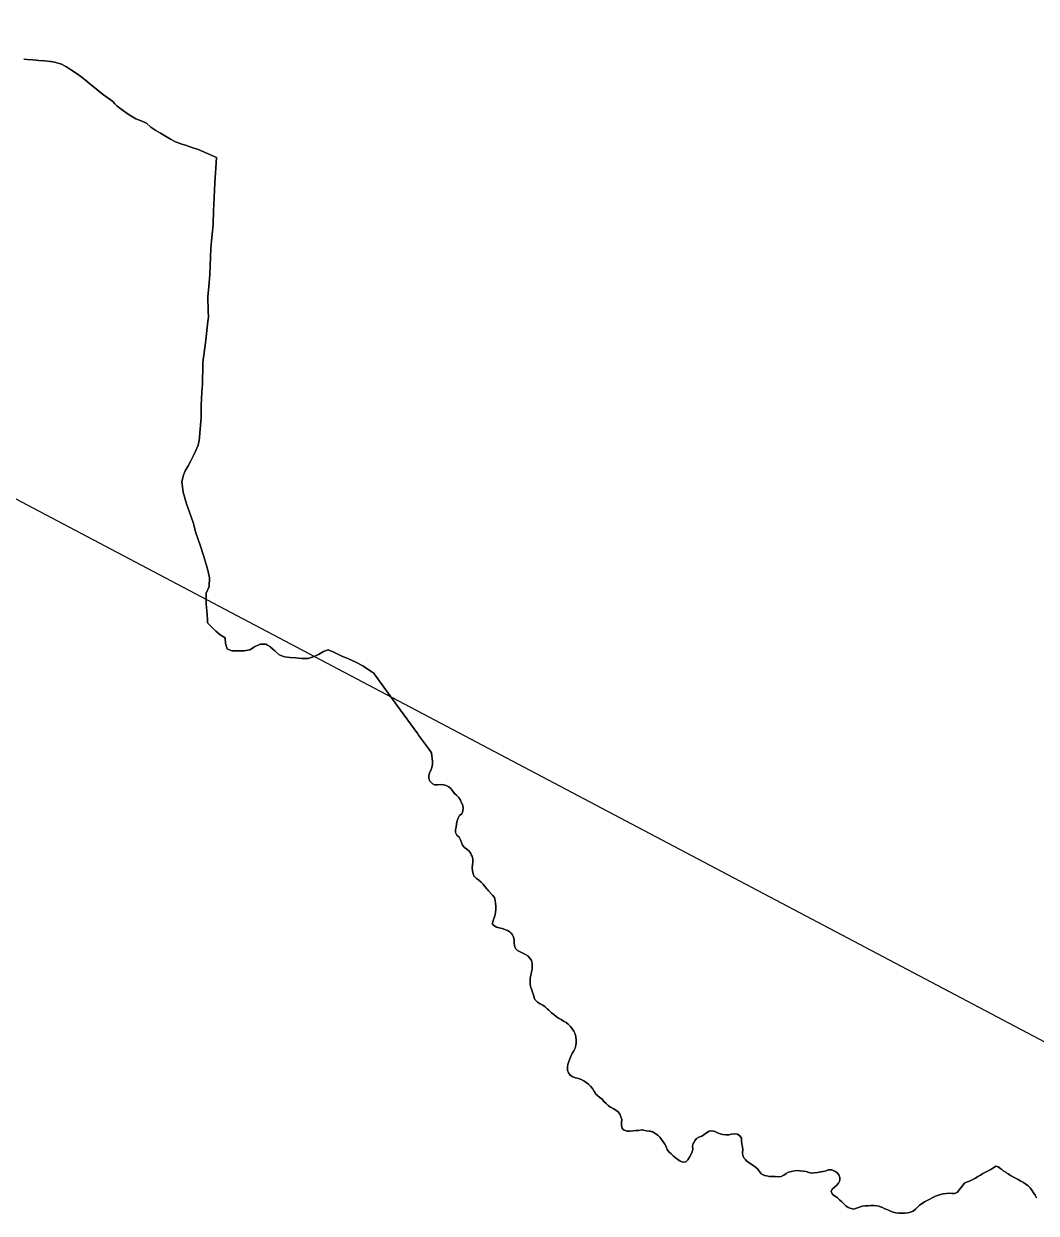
# Model space of a CAD drawing. Extents: x -312 to 667, y -1017 to 963.
# Drawn here: x -10.4 to 47, y 797.7 to 865.1 of the extents above; entities that cross this region are included whole.
import ezdxf

# ---------------------------------------------------------------- set-up
doc = ezdxf.new("R2010")
doc.units = 0
doc.header["$MEASUREMENT"] = 0
doc.layers.add('AEROVIAS', color=96, linetype='CONTINUOUS')
doc.layers.add('LINEAS_DE_MAPA', color=7, linetype='CONTINUOUS')

msp = doc.modelspace()

# ---------------------------------------------------------------- linework, layer by layer
at = {"layer": 'AEROVIAS'}
msp.add_line((-163.237, 918.577), (50.026, 806.076), dxfattribs=at)
at = {"layer": 'LINEAS_DE_MAPA', "color": 7}
for points in [[(-10.367, 863.073), (-10.165, 863.068), (-9.84, 863.043), (-9.513, 863.012), (-9.187, 862.984), (-8.862, 862.95), (-8.8, 862.938), (-8.54, 862.891), (-8.229, 862.787), (-8.023, 862.681), (-7.938, 862.636), (-7.666, 862.457), (-7.388, 862.285), (-7.123, 862.091), (-6.867, 861.888), (-6.614, 861.682), (-6.432, 861.533), (-6.361, 861.475), (-6.106, 861.269), (-5.851, 861.065), (-5.582, 860.877), (-5.32, 860.682), (-5.201, 860.556), (-5.095, 860.444), (-4.841, 860.239), (-4.571, 860.052), (-4.559, 860.045), (-4.301, 859.869), (-4.017, 859.704), (-3.712, 859.583), (-3.415, 859.45), (-3.172, 859.231), (-2.889, 859.037), (-2.615, 858.891), (-2.335, 858.721), (-2.058, 858.545), (-1.765, 858.404), (-1.5, 858.308), (-1.457, 858.292), (-1.147, 858.186), (-0.836, 858.081), (-0.721, 858.041), (-0.528, 857.975), (-0.224, 857.854), (0.076, 857.725), (0.551, 857.518), (0.514, 856.929), (0.462, 856.067), (0.403, 854.83), (0.394, 854.536), (0.371, 853.695), (0.315, 853.164), (0.253, 852.577), (0.227, 852.348), (0.175, 850.883), (0.118, 850.187), (0.073, 849.634), (0.092, 848.816), (0.097, 848.466), (0.07, 848.226), (-0.052, 847.182), (-0.073, 847.009), (-0.209, 845.904), (-0.21, 845.85), (-0.241, 844.64), (-0.25, 844.476), (-0.286, 843.889), (-0.315, 843.43), (-0.315, 842.768), (-0.38, 841.916), (-0.404, 841.629), (-0.425, 841.501), (-0.473, 841.221), (-0.61, 840.925), (-0.747, 840.629), (-0.889, 840.335), (-1.054, 840.053), (-1.217, 839.77), (-1.236, 839.725), (-1.336, 839.464), (-1.401, 839.144), (-1.34, 838.553), (-1.134, 837.897), (-0.969, 837.421), (-0.764, 836.832), (-0.607, 836.25), (-0.371, 835.554), (-0.175, 834.972), (-0.018, 834.405), (0.078, 834.054), (0.154, 833.707), (0.145, 833.236), (0.145, 833.216), (-0.023, 832.838), (-0.025, 832.209), (0.028, 831.65), (0.047, 831.313), (0.055, 831.146), (0.287, 830.916), (0.521, 830.687), (0.762, 830.468), (1.044, 830.3), (1.064, 829.976), (1.169, 829.681), (1.335, 829.616), (1.429, 829.578), (1.468, 829.564), (1.797, 829.562), (2.125, 829.573), (2.442, 829.625), (2.717, 829.805), (3.025, 829.941), (3.301, 829.951), (3.344, 829.953), (3.454, 829.887), (3.619, 829.787), (3.622, 829.785), (3.855, 829.563), (4.102, 829.348), (4.403, 829.229), (4.727, 829.196), (5.061, 829.166), (5.397, 829.138), (5.449, 829.138), (5.754, 829.134), (6.035, 829.237), (6.338, 829.364), (6.617, 829.534), (6.889, 829.627), (7.207, 829.489), (7.543, 829.329), (7.626, 829.288), (8.037, 829.122), (8.453, 828.924), (8.843, 828.718), (9.382, 828.357), (9.446, 828.315), (10.771, 826.496), (11.965, 824.86), (12.009, 824.799), (12.566, 824.036), (12.731, 823.793), (12.752, 823.627), (12.775, 823.463), (12.79, 823.296), (12.788, 823.133), (12.753, 822.969), (12.693, 822.799), (12.624, 822.662), (12.589, 822.499), (12.588, 822.33), (12.653, 822.18), (12.768, 822.049), (12.908, 821.983), (13.082, 821.989), (13.25, 821.991), (13.417, 821.986), (13.574, 821.942), (13.723, 821.861), (13.848, 821.755), (13.87, 821.724), (13.948, 821.623), (14.048, 821.487), (14.17, 821.374), (14.291, 821.261), (14.375, 821.12), (14.447, 820.969), (14.461, 820.942), (14.521, 820.816), (14.539, 820.653), (14.522, 820.483), (14.456, 820.343), (14.323, 820.239), (14.245, 820.091), (14.193, 819.933), (14.162, 819.771), (14.157, 819.731), (14.137, 819.605), (14.1, 819.436), (14.101, 819.274), (14.181, 819.137), (14.297, 819.009), (14.379, 818.863), (14.435, 818.705), (14.504, 818.555), (14.614, 818.434), (14.748, 818.333), (14.867, 818.218), (14.965, 818.082), (14.995, 818.025), (15.04, 817.934), (15.082, 817.773), (15.078, 817.608), (15.059, 817.442), (15.052, 817.275), (15.058, 817.109), (15.09, 816.947), (15.165, 816.795), (15.197, 816.763), (15.28, 816.682), (15.414, 816.579), (15.545, 816.477), (15.66, 816.357), (15.766, 816.23), (15.867, 816.098), (15.908, 816.049), (15.971, 815.969), (16.054, 815.881), (16.086, 815.847), (16.203, 815.726), (16.301, 815.596), (16.354, 815.438), (16.372, 815.271), (16.379, 815.106), (16.375, 814.941), (16.367, 814.774), (16.341, 814.61), (16.296, 814.45), (16.231, 814.296), (16.205, 814.208), (16.184, 814.131), (16.262, 814.013), (16.265, 814.005), (16.42, 813.927), (16.581, 813.888), (16.74, 813.841), (16.897, 813.782), (17.053, 813.725), (17.191, 813.638), (17.246, 813.577), (17.304, 813.512), (17.377, 813.366), (17.414, 813.202), (17.426, 813.035), (17.44, 812.87), (17.493, 812.712), (17.561, 812.648), (17.613, 812.602), (17.756, 812.513), (17.905, 812.439), (18.061, 812.377), (18.2, 812.293), (18.314, 812.168), (18.41, 812.031), (18.443, 811.873), (18.439, 811.704), (18.438, 811.537), (18.411, 811.375), (18.363, 811.216), (18.339, 811.093), (18.331, 811.053), (18.325, 810.888), (18.325, 810.72), (18.347, 810.557), (18.402, 810.401), (18.458, 810.245), (18.515, 810.088), (18.553, 809.923), (18.599, 809.829), (18.623, 809.78), (18.75, 809.668), (18.89, 809.582), (19.04, 809.508), (19.175, 809.411), (19.297, 809.3), (19.391, 809.214), (19.419, 809.187), (19.544, 809.076), (19.67, 808.968), (19.8, 808.865), (19.934, 808.769), (20.079, 808.684), (20.221, 808.601), (20.362, 808.512), (20.476, 808.425), (20.493, 808.413), (20.607, 808.291), (20.71, 808.161), (20.802, 808.023), (20.871, 807.882), (20.875, 807.873), (20.919, 807.714), (20.939, 807.547), (20.943, 807.38), (20.925, 807.218), (20.871, 807.059), (20.8, 806.909), (20.715, 806.766), (20.647, 806.644), (20.579, 806.465), (20.526, 806.308), (20.472, 806.149), (20.444, 805.986), (20.445, 805.818), (20.496, 805.674), (20.602, 805.529), (20.738, 805.436), (20.893, 805.381), (21.059, 805.349), (21.215, 805.297), (21.361, 805.219), (21.501, 805.128), (21.632, 805.028), (21.75, 804.911), (21.859, 804.785), (21.941, 804.642), (22.025, 804.5), (22.039, 804.487), (22.148, 804.387), (22.275, 804.28), (22.399, 804.171), (22.509, 804.045), (22.628, 803.931), (22.756, 803.825), (22.889, 803.729), (23.035, 803.649), (23.18, 803.564), (23.315, 803.467), (23.401, 803.329), (23.47, 803.175), (23.518, 803.018), (23.507, 802.852), (23.503, 802.686), (23.539, 802.519), (23.663, 802.423), (23.826, 802.365), (23.991, 802.364), (24.156, 802.389), (24.32, 802.403), (24.487, 802.411), (24.661, 802.441), (24.697, 802.432), (24.736, 802.422), (24.843, 802.404), (24.909, 802.392), (25.065, 802.363), (25.146, 802.372), (25.18, 802.355), (25.274, 802.327), (25.416, 802.237), (25.553, 802.145), (25.677, 802.034), (25.776, 801.902), (25.871, 801.766), (25.963, 801.628), (25.969, 801.616), (26.04, 801.482), (26.09, 801.321), (26.188, 801.191), (26.315, 801.081), (26.435, 800.967), (26.557, 800.854), (26.688, 800.753), (26.83, 800.659), (26.982, 800.605), (27.152, 800.634), (27.27, 800.741), (27.358, 800.887), (27.438, 801.034), (27.506, 801.187), (27.539, 801.347), (27.526, 801.516), (27.566, 801.67), (27.613, 801.737), (27.662, 801.81), (27.744, 801.957), (27.89, 802.024), (28.051, 802.08), (28.187, 802.172), (28.32, 802.274), (28.463, 802.359), (28.623, 802.386), (28.803, 802.342), (28.821, 802.333), (28.934, 802.273), (29.085, 802.206), (29.249, 802.178), (29.414, 802.163), (29.581, 802.166), (29.744, 802.193), (29.911, 802.215), (30.072, 802.203), (30.206, 802.102), (30.304, 801.965), (30.303, 801.803), (30.316, 801.637), (30.354, 801.476), (30.378, 801.312), (30.365, 801.14), (30.37, 800.977), (30.445, 800.835), (30.52, 800.752), (30.559, 800.709), (30.686, 800.601), (30.834, 800.524), (30.971, 800.43), (31.102, 800.33), (31.227, 800.221), (31.316, 800.08), (31.419, 799.951), (31.561, 799.868), (31.61, 799.856), (31.628, 799.85), (31.722, 799.828), (31.888, 799.804), (32.053, 799.798), (32.219, 799.794), (32.386, 799.782), (32.549, 799.805), (32.703, 799.868), (32.83, 799.976), (32.974, 800.043), (33.139, 800.072), (33.301, 800.113), (33.464, 800.135), (33.629, 800.124), (33.796, 800.109), (33.958, 800.075), (34.113, 800.018), (34.276, 799.993), (34.418, 800.001), (34.607, 800.028), (34.77, 800.056), (34.816, 800.065), (34.932, 800.086), (35.094, 800.122), (35.221, 800.167), (35.256, 800.178), (35.412, 800.174), (35.568, 800.106), (35.591, 800.091), (35.71, 800.016), (35.765, 799.956), (35.78, 799.942), (35.824, 799.893), (35.874, 799.736), (35.87, 799.57), (35.804, 799.419), (35.694, 799.294), (35.566, 799.186), (35.441, 799.073), (35.386, 798.943), (35.467, 798.787), (35.604, 798.69), (35.734, 798.587), (35.862, 798.482), (35.985, 798.371), (36.106, 798.258), (36.223, 798.134), (36.354, 798.042), (36.514, 797.98), (36.676, 797.946), (36.825, 798.01), (36.982, 798.069), (37.142, 798.117), (37.315, 798.138), (37.471, 798.142), (37.636, 798.152), (37.802, 798.159), (37.967, 798.141), (38.098, 798.109), (38.128, 798.101), (38.284, 798.046), (38.433, 797.974), (38.585, 797.905), (38.739, 797.837), (38.892, 797.775), (39.053, 797.739), (39.218, 797.722), (39.385, 797.719), (39.552, 797.723), (39.718, 797.738), (39.879, 797.774), (40.031, 797.842), (40.159, 797.945), (40.273, 798.069), (40.395, 798.179), (40.531, 798.276), (40.673, 798.36), (40.819, 798.438), (40.967, 798.515), (41.113, 798.594), (41.26, 798.669), (41.296, 798.683), (41.415, 798.73), (41.574, 798.776), (41.736, 798.816), (41.899, 798.844), (42.06, 798.847), (42.063, 798.847), (42.23, 798.831), (42.396, 798.84), (42.536, 798.918), (42.64, 799.049), (42.742, 799.182), (42.843, 799.313), (42.955, 799.435), (43.111, 799.489), (43.266, 799.548), (43.413, 799.627), (43.558, 799.708), (43.698, 799.795), (43.84, 799.881), (43.983, 799.964), (44.129, 800.043), (44.28, 800.114), (44.43, 800.185), (44.484, 800.226), (44.571, 800.291), (44.71, 800.378), (44.848, 800.339), (44.989, 800.234), (45.048, 800.188), (45.128, 800.127), (45.236, 800.055), (45.266, 800.035), (45.296, 800.016), (45.329, 799.993), (45.403, 799.944), (45.541, 799.855), (45.686, 799.772), (45.71, 799.76), (45.835, 799.698), (45.982, 799.623), (46.127, 799.54), (46.272, 799.455), (46.411, 799.365), (46.543, 799.266), (46.657, 799.149), (46.756, 799.016), (46.853, 798.879), (46.94, 798.738), (47.026, 798.594)], [(47.026, 798.594), (46.94, 798.738), (46.853, 798.879), (46.756, 799.016), (46.657, 799.149), (46.543, 799.266), (46.411, 799.365), (46.272, 799.455), (46.127, 799.54), (45.982, 799.623), (45.835, 799.698), (45.71, 799.76), (45.686, 799.772), (45.541, 799.855), (45.403, 799.944), (45.329, 799.993), (45.296, 800.016), (45.266, 800.035), (45.236, 800.055), (45.128, 800.127), (45.048, 800.188), (44.989, 800.234), (44.848, 800.339), (44.71, 800.378), (44.571, 800.291), (44.484, 800.226), (44.43, 800.185), (44.28, 800.114), (44.129, 800.043), (43.983, 799.964), (43.84, 799.881), (43.698, 799.795), (43.558, 799.708), (43.413, 799.627), (43.266, 799.548), (43.111, 799.489), (42.955, 799.435), (42.843, 799.313), (42.742, 799.182), (42.64, 799.049), (42.536, 798.918), (42.396, 798.84), (42.23, 798.831), (42.063, 798.847), (42.06, 798.847), (41.899, 798.844), (41.736, 798.816), (41.574, 798.776), (41.415, 798.73), (41.296, 798.683), (41.26, 798.669), (41.113, 798.594), (40.967, 798.515), (40.819, 798.438), (40.673, 798.36), (40.531, 798.276), (40.395, 798.179), (40.273, 798.069), (40.159, 797.945), (40.031, 797.842), (39.879, 797.774), (39.718, 797.738), (39.552, 797.723), (39.385, 797.719), (39.218, 797.722), (39.053, 797.739), (38.892, 797.775), (38.739, 797.837), (38.585, 797.905), (38.433, 797.974), (38.284, 798.046), (38.128, 798.101), (38.098, 798.109), (37.967, 798.141), (37.802, 798.159), (37.636, 798.152), (37.471, 798.142), (37.315, 798.138), (37.142, 798.117), (36.982, 798.069), (36.825, 798.01), (36.676, 797.946), (36.514, 797.98), (36.354, 798.042), (36.223, 798.134), (36.106, 798.258), (35.985, 798.371), (35.862, 798.482), (35.734, 798.587), (35.604, 798.69), (35.467, 798.787), (35.386, 798.943), (35.441, 799.073), (35.566, 799.186), (35.694, 799.294), (35.804, 799.419), (35.87, 799.57), (35.874, 799.736), (35.824, 799.893), (35.78, 799.942), (35.765, 799.956), (35.71, 800.016), (35.591, 800.091), (35.568, 800.106), (35.412, 800.174), (35.256, 800.178), (35.221, 800.167), (35.094, 800.122), (34.932, 800.086), (34.816, 800.065), (34.77, 800.056), (34.607, 800.028), (34.418, 800.001), (34.276, 799.993), (34.113, 800.018), (33.958, 800.075), (33.796, 800.109), (33.629, 800.124), (33.464, 800.135), (33.301, 800.113), (33.139, 800.072), (32.974, 800.043), (32.83, 799.976), (32.703, 799.868), (32.549, 799.805), (32.386, 799.782), (32.219, 799.794), (32.053, 799.798), (31.888, 799.804), (31.722, 799.828), (31.628, 799.85), (31.61, 799.856), (31.561, 799.868), (31.419, 799.951), (31.316, 800.08), (31.227, 800.221), (31.102, 800.33), (30.971, 800.43), (30.834, 800.524), (30.686, 800.601), (30.559, 800.709), (30.52, 800.752), (30.445, 800.835), (30.37, 800.977), (30.365, 801.14), (30.378, 801.312), (30.354, 801.476), (30.316, 801.637), (30.303, 801.803), (30.304, 801.965), (30.206, 802.102), (30.072, 802.203), (29.911, 802.215), (29.744, 802.193), (29.581, 802.166), (29.414, 802.163), (29.249, 802.178), (29.085, 802.206), (28.934, 802.273), (28.821, 802.333), (28.803, 802.342), (28.623, 802.386), (28.463, 802.359), (28.32, 802.274), (28.187, 802.172), (28.051, 802.08), (27.89, 802.024), (27.744, 801.957), (27.662, 801.81), (27.613, 801.737), (27.566, 801.67), (27.526, 801.516), (27.539, 801.347), (27.506, 801.187), (27.438, 801.034), (27.358, 800.887), (27.27, 800.741), (27.152, 800.634), (26.982, 800.605), (26.83, 800.659), (26.688, 800.753), (26.557, 800.854), (26.435, 800.967), (26.315, 801.081), (26.188, 801.191), (26.09, 801.321), (26.04, 801.482), (25.969, 801.616), (25.963, 801.628), (25.871, 801.766), (25.776, 801.902), (25.677, 802.034), (25.553, 802.145), (25.416, 802.237), (25.274, 802.327), (25.18, 802.355), (25.146, 802.372), (25.065, 802.363), (24.909, 802.392), (24.843, 802.404), (24.736, 802.422), (24.697, 802.432), (24.661, 802.441), (24.487, 802.411), (24.32, 802.403), (24.156, 802.389), (23.991, 802.364), (23.826, 802.365), (23.663, 802.423), (23.539, 802.519), (23.503, 802.686), (23.507, 802.852), (23.518, 803.018), (23.47, 803.175), (23.401, 803.329), (23.315, 803.467), (23.18, 803.564), (23.035, 803.649), (22.889, 803.729), (22.756, 803.825), (22.628, 803.931), (22.509, 804.045), (22.399, 804.171), (22.275, 804.28), (22.148, 804.387), (22.039, 804.487), (22.025, 804.5), (21.941, 804.642), (21.859, 804.785), (21.75, 804.911), (21.632, 805.028), (21.501, 805.128), (21.361, 805.219), (21.215, 805.297), (21.059, 805.349), (20.893, 805.381), (20.738, 805.436), (20.602, 805.529), (20.496, 805.674), (20.445, 805.818), (20.444, 805.986), (20.472, 806.149), (20.526, 806.308), (20.579, 806.465), (20.647, 806.644), (20.715, 806.766), (20.8, 806.909), (20.871, 807.059), (20.925, 807.218), (20.943, 807.38), (20.939, 807.547), (20.919, 807.714), (20.875, 807.873), (20.871, 807.882), (20.802, 808.023), (20.71, 808.161), (20.607, 808.291), (20.493, 808.413), (20.476, 808.425), (20.362, 808.512), (20.221, 808.601), (20.079, 808.684), (19.934, 808.769), (19.8, 808.865), (19.67, 808.968), (19.544, 809.076), (19.419, 809.187), (19.391, 809.214), (19.297, 809.3), (19.175, 809.411), (19.04, 809.508), (18.89, 809.582), (18.75, 809.668), (18.623, 809.78), (18.599, 809.829), (18.553, 809.923), (18.515, 810.088), (18.458, 810.245), (18.402, 810.401), (18.347, 810.557), (18.325, 810.72), (18.325, 810.888), (18.331, 811.053), (18.339, 811.093), (18.363, 811.216), (18.411, 811.375), (18.438, 811.537), (18.439, 811.704), (18.443, 811.873), (18.41, 812.031), (18.314, 812.168), (18.2, 812.293), (18.061, 812.377), (17.905, 812.439), (17.756, 812.513), (17.613, 812.602), (17.561, 812.648), (17.493, 812.712), (17.44, 812.87), (17.426, 813.035), (17.414, 813.202), (17.377, 813.366), (17.304, 813.512), (17.246, 813.577), (17.191, 813.638), (17.053, 813.725), (16.897, 813.782), (16.74, 813.841), (16.581, 813.888), (16.42, 813.927), (16.265, 814.005), (16.262, 814.013), (16.184, 814.131), (16.205, 814.208), (16.231, 814.296), (16.296, 814.45), (16.341, 814.61), (16.367, 814.774), (16.375, 814.941), (16.379, 815.106), (16.372, 815.271), (16.354, 815.438), (16.301, 815.596), (16.203, 815.726), (16.086, 815.847), (16.054, 815.881), (15.971, 815.969), (15.908, 816.049), (15.867, 816.098), (15.766, 816.23), (15.66, 816.357), (15.545, 816.477), (15.414, 816.579), (15.28, 816.682), (15.197, 816.763), (15.165, 816.795), (15.09, 816.947), (15.058, 817.109), (15.052, 817.275), (15.059, 817.442), (15.078, 817.608), (15.082, 817.773), (15.04, 817.934), (14.995, 818.025), (14.965, 818.082), (14.867, 818.218), (14.748, 818.333), (14.614, 818.434), (14.504, 818.555), (14.435, 818.705), (14.379, 818.863), (14.297, 819.009), (14.181, 819.137), (14.101, 819.274), (14.1, 819.436), (14.137, 819.605), (14.157, 819.731), (14.162, 819.771), (14.193, 819.933), (14.245, 820.091), (14.323, 820.239), (14.456, 820.343), (14.522, 820.483), (14.539, 820.653), (14.521, 820.816), (14.461, 820.942), (14.447, 820.969), (14.375, 821.12), (14.291, 821.261), (14.17, 821.374), (14.048, 821.487), (13.948, 821.623), (13.87, 821.724), (13.848, 821.755), (13.723, 821.861), (13.574, 821.942), (13.417, 821.986), (13.25, 821.991), (13.082, 821.989), (12.908, 821.983), (12.768, 822.049), (12.653, 822.18), (12.588, 822.33), (12.589, 822.499), (12.624, 822.662), (12.693, 822.799), (12.753, 822.969), (12.788, 823.133), (12.79, 823.296), (12.775, 823.463), (12.752, 823.627), (12.731, 823.793), (12.566, 824.036), (12.009, 824.799), (11.965, 824.86), (10.771, 826.496), (9.446, 828.315), (9.382, 828.357), (8.843, 828.718), (8.453, 828.924), (8.037, 829.122), (7.626, 829.288), (7.543, 829.329), (7.207, 829.489), (6.889, 829.627), (6.617, 829.534), (6.338, 829.364), (6.035, 829.237), (5.754, 829.134), (5.449, 829.138), (5.397, 829.138), (5.061, 829.166), (4.727, 829.196), (4.403, 829.229), (4.102, 829.348), (3.855, 829.563), (3.622, 829.785), (3.619, 829.787), (3.454, 829.887), (3.344, 829.953), (3.301, 829.951), (3.025, 829.941), (2.717, 829.805), (2.442, 829.625), (2.125, 829.573), (1.797, 829.562), (1.468, 829.564), (1.429, 829.578), (1.335, 829.616), (1.169, 829.681), (1.064, 829.976), (1.044, 830.3), (0.762, 830.468), (0.521, 830.687), (0.287, 830.916), (0.055, 831.146), (0.047, 831.313), (0.028, 831.65), (-0.025, 832.209), (-0.023, 832.838), (0.145, 833.216), (0.145, 833.236), (0.154, 833.707), (0.078, 834.054), (-0.018, 834.405), (-0.175, 834.972), (-0.371, 835.554), (-0.607, 836.25), (-0.764, 836.832), (-0.969, 837.421), (-1.134, 837.897), (-1.34, 838.553), (-1.401, 839.144), (-1.336, 839.464), (-1.236, 839.725), (-1.217, 839.77), (-1.054, 840.053), (-0.889, 840.335), (-0.747, 840.629), (-0.61, 840.925), (-0.473, 841.221), (-0.425, 841.501), (-0.404, 841.629), (-0.38, 841.916), (-0.315, 842.768), (-0.315, 843.43), (-0.286, 843.889), (-0.25, 844.476), (-0.241, 844.64), (-0.21, 845.85), (-0.209, 845.904), (-0.073, 847.009), (-0.052, 847.182), (0.07, 848.226), (0.097, 848.466), (0.092, 848.816), (0.073, 849.634), (0.118, 850.187), (0.175, 850.883), (0.227, 852.348), (0.253, 852.577), (0.315, 853.164), (0.371, 853.695), (0.394, 854.536), (0.403, 854.83), (0.462, 856.067), (0.514, 856.929), (0.551, 857.518), (0.076, 857.725), (-0.224, 857.854), (-0.528, 857.975), (-0.721, 858.041), (-0.836, 858.081), (-1.147, 858.186), (-1.457, 858.292), (-1.5, 858.308), (-1.765, 858.404), (-2.058, 858.545), (-2.335, 858.721), (-2.615, 858.891), (-2.889, 859.037), (-3.172, 859.231), (-3.415, 859.45), (-3.712, 859.583), (-4.017, 859.704), (-4.301, 859.869), (-4.559, 860.045), (-4.571, 860.052), (-4.841, 860.239), (-5.095, 860.444), (-5.201, 860.556), (-5.32, 860.682), (-5.582, 860.877), (-5.851, 861.065), (-6.106, 861.269), (-6.361, 861.475), (-6.432, 861.533), (-6.614, 861.682), (-6.867, 861.888), (-7.123, 862.091), (-7.388, 862.285), (-7.666, 862.457), (-7.938, 862.636), (-8.023, 862.681), (-8.229, 862.787), (-8.54, 862.891), (-8.8, 862.938), (-8.862, 862.95), (-9.187, 862.984), (-9.513, 863.012), (-9.84, 863.043), (-10.165, 863.068), (-10.367, 863.073)]]:
    msp.add_lwpolyline(points, dxfattribs=at)

doc.saveas('drawing.dxf')
